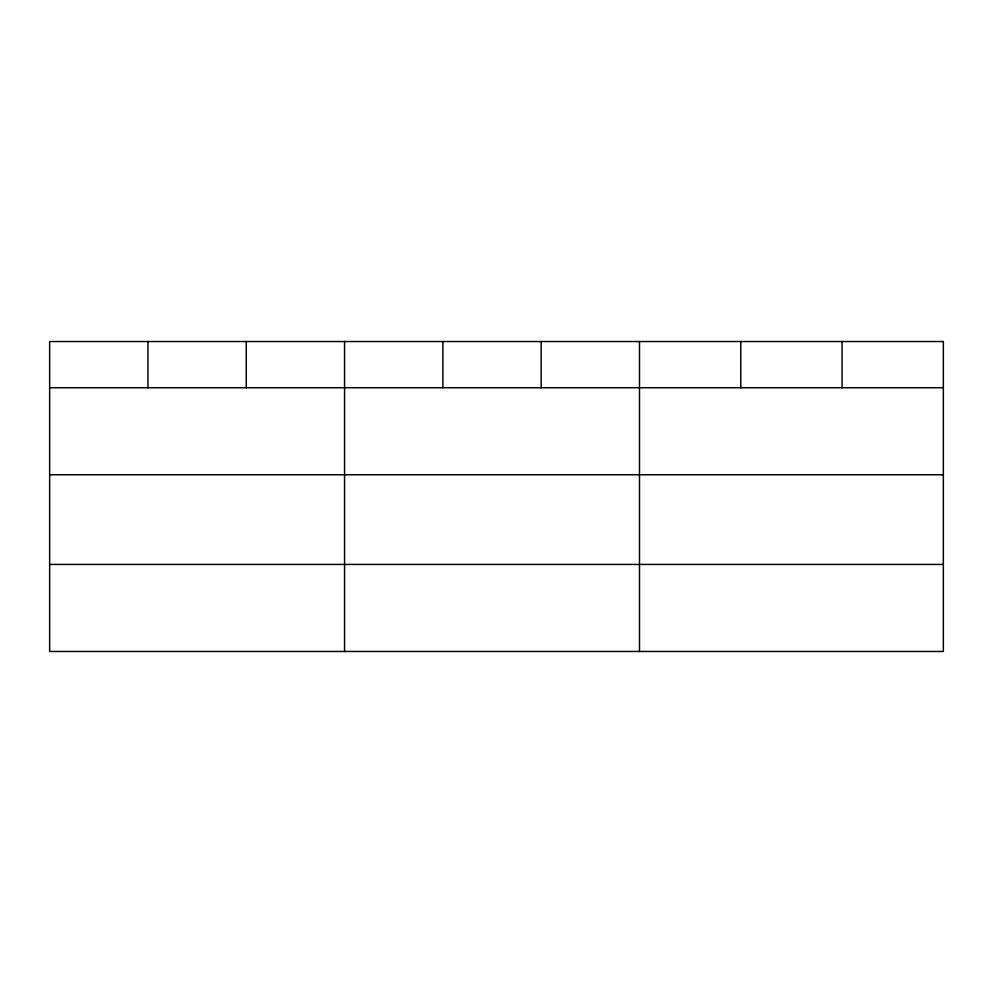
<?xml version="1.0" encoding="UTF-8"?>
<svg xmlns="http://www.w3.org/2000/svg" width="993" height="993" viewBox="0 0 993 993"><rect width="100%" height="100%" fill="white"/><g stroke="black" fill="none" stroke-linecap="round" stroke-linejoin="round"><path stroke-width="1.49" d="M49.65 387.729L943.35 387.729M49.65 474.766L943.35 474.766M49.65 564.434L943.35 564.434M842.064 341.53L842.064 387.729M740.778 341.53L740.778 387.729M639.492 341.53L639.492 651.47M541.185 341.53L541.185 387.729M442.878 341.53L442.878 387.729M344.571 341.53L344.571 651.47M246.264 341.53L246.264 387.729M147.957 341.53L147.957 387.729M943.35 341.53L49.65 341.53L49.65 651.47L943.35 651.47L943.35 341.53"/></g></svg>
